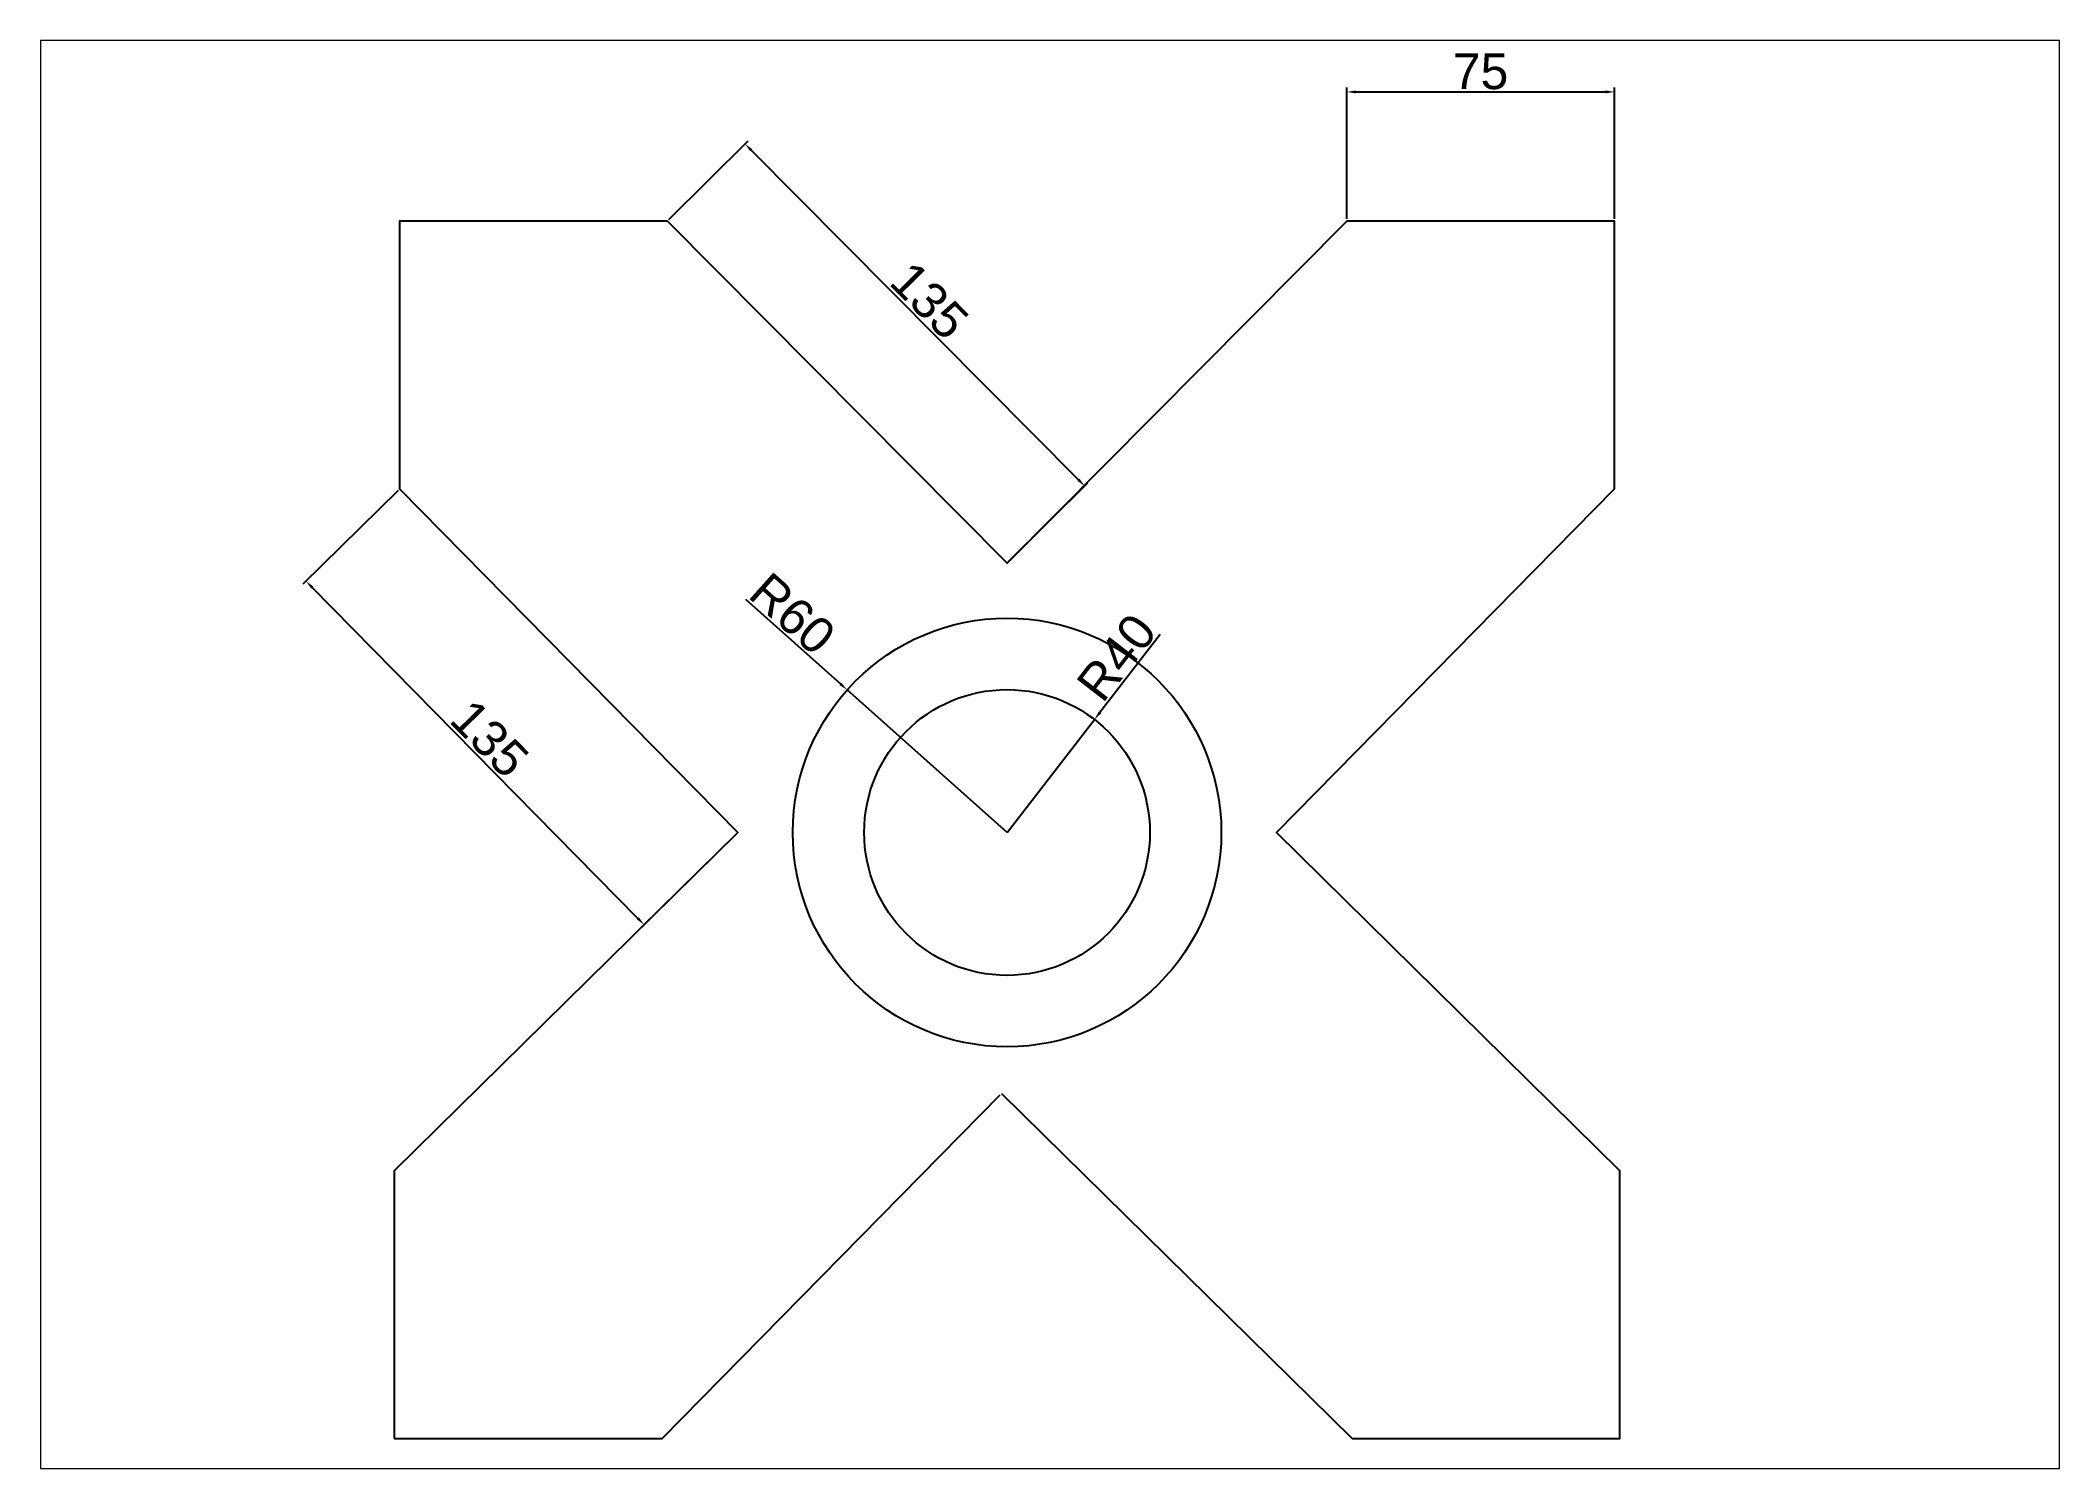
# Paper-space layout 'Layout9' of a CAD drawing. Header units: millimetres. Extents: x 30 to 267, y 21 to 189.
# The model-space entities are those that its viewports show. They can reach past a viewport. Long polylines and large blocks are cut down to what shows.
import ezdxf

# ---------------------------------------------------------------- set-up
doc = ezdxf.new("R2010")
doc.units = ezdxf.units.MM
doc.styles.get("Standard").update_dxf_attribs({"font": 'arial.ttf'})
doc.dimstyles.new('ISO-25', dxfattribs={"dimtxt": 2.5, "dimasz": 2.5, "dimexe": 1.25, "dimexo": 0.625, "dimtad": 1, "dimtxsty": 'Standard', "dimcen": 2.5, "dimadec": 0, "dimazin": 0, "dimtfac": 1, "dimtmove": 0, "dimatfit": 3, "dimfxl": 1, "dimarcsym": 0})

# ---------------------------------------------------------------- blocks, each defined once
blk = doc.blocks.new('*D173')
at = {"color": 0, "lineweight": -2, "transparency": 16777216}
for p, q in [((1960.33, -147.11), (1943.43, -168.94)), ((1917.42, -202.55), (1941.9, -170.92))]:
    blk.add_line(p, q, dxfattribs=at)
at = {"color": 0, "transparency": 16777216}
blk.add_solid([(1943.1, -168.68), (1943.76, -169.19), (1941.9, -170.92)], dxfattribs=at)
at = {"layer": 'Defpoints', "color": 0, "transparency": 16777216}
for p in [(1941.9, -170.92), (1917.42, -202.55)]:
    blk.add_point(p, dxfattribs=at)
at = {"color": 0, "transparency": 16777216, "insert": (1948.11, -153.53), "char_height": 10, "attachment_point": 5, "rotation": 52.2578}
blk.add_mtext('R40', dxfattribs=at)
blk = doc.blocks.new('*D174')
at = {"color": 0, "lineweight": -2, "transparency": 16777216}
for p, q in [((1844.13, -137.23), (1870.75, -160.97)), ((1917.42, -202.55), (1872.62, -162.63))]:
    blk.add_line(p, q, dxfattribs=at)
at = {"color": 0, "transparency": 16777216}
blk.add_solid([(1871.03, -160.65), (1870.48, -161.28), (1872.62, -162.63)], dxfattribs=at)
at = {"layer": 'Defpoints', "color": 0, "transparency": 16777216}
for p in [(1872.62, -162.63), (1917.42, -202.55)]:
    blk.add_point(p, dxfattribs=at)
at = {"color": 0, "transparency": 16777216, "insert": (1857.31, -141.31), "char_height": 10, "attachment_point": 5, "rotation": 318.2945}
blk.add_mtext('R60', dxfattribs=at)
blk = doc.blocks.new('*D175')
at = {"color": 0, "lineweight": -2, "transparency": 16777216}
for p, q in [((2012.54, -30.72), (2012.54, 6.05)), ((2087.54, -30.72), (2087.54, 6.05)), ((2015.04, 4.8), (2085.04, 4.8))]:
    blk.add_line(p, q, dxfattribs=at)
at = {"color": 0, "transparency": 16777216}
for points in [[(2015.04, 5.21), (2015.04, 4.38), (2012.54, 4.8)], [(2085.04, 5.21), (2085.04, 4.38), (2087.54, 4.8)]]:
    blk.add_solid(points, dxfattribs=at)
at = {"layer": 'Defpoints', "color": 0, "transparency": 16777216}
for p in [(2087.54, 4.8), (2012.54, -31.34), (2087.54, -31.34)]:
    blk.add_point(p, dxfattribs=at)
at = {"color": 0, "transparency": 16777216, "insert": (2050.04, 10.51), "char_height": 10, "attachment_point": 5}
blk.add_mtext('75', dxfattribs=at)
blk = doc.blocks.new('*D176')
at = {"color": 0, "lineweight": -2, "transparency": 16777216}
for p, q in [((1822.73, -30.9), (1844.91, -8.88)), ((1845.79, -11.53), (1937.39, -103.77)), ((1917.86, -126.69), (1940.04, -104.67))]:
    blk.add_line(p, q, dxfattribs=at)
at = {"color": 0, "transparency": 16777216}
for points in [[(1846.08, -11.24), (1845.49, -11.82), (1844.03, -9.76)], [(1937.69, -103.48), (1937.1, -104.07), (1939.15, -105.55)]]:
    blk.add_solid(points, dxfattribs=at)
at = {"layer": 'Defpoints', "color": 0, "transparency": 16777216}
for p in [(1822.29, -31.34), (1939.15, -105.55), (1917.42, -127.13)]:
    blk.add_point(p, dxfattribs=at)
at = {"color": 0, "transparency": 16777216, "insert": (1895.66, -53.61), "char_height": 10, "attachment_point": 5, "rotation": 314.8008}
blk.add_mtext('135', dxfattribs=at)
blk = doc.blocks.new('*D177')
at = {"color": 0, "lineweight": -2, "transparency": 16777216}
for p, q in [((1746.84, -106.78), (1720.17, -133.04)), ((1814.01, -226.59), (1722.81, -133.95)), ((1841.55, -202.99), (1814.87, -229.25))]:
    blk.add_line(p, q, dxfattribs=at)
at = {"color": 0, "transparency": 16777216}
for points in [[(1723.11, -133.66), (1722.51, -134.24), (1721.06, -132.17)], [(1814.31, -226.3), (1813.71, -226.88), (1815.76, -228.37)]]:
    blk.add_solid(points, dxfattribs=at)
at = {"layer": 'Defpoints', "color": 0, "transparency": 16777216}
for p in [(1747.29, -106.34), (1721.06, -132.17), (1842, -202.55)]:
    blk.add_point(p, dxfattribs=at)
at = {"color": 0, "transparency": 16777216, "insert": (1772.5, -176.25), "char_height": 10, "attachment_point": 5, "rotation": 314.5513}
blk.add_mtext('135', dxfattribs=at)

msp = doc.modelspace()

# ---------------------------------------------------------------- linework, layer by layer
at = {"color": 0}
for p, q in [((1820.794, -372.256), (1915.49, -276.04)), ((1745.794, -372.256), (1820.794, -372.256))]:
    msp.add_line(p, q, dxfattribs=at)
msp.add_lwpolyline([(1915.878, -275.646), (2014.038, -372.256), (2089.038, -372.256), (2089.038, -297.256), (1992.834, -202.547), (2087.543, -106.343), (2087.543, -31.343), (2012.543, -31.343), (1917.416, -127.134), (1822.289, -31.343), (1747.289, -31.343), (1747.289, -106.343), (1841.998, -202.547), (1745.794, -297.256), (1745.794, -372.256)], dxfattribs=at)
for radius in [60, 40]:
    msp.add_circle((1917.416, -202.547), radius, dxfattribs=at)

# ---------------------------------------------------------------- dimensions: what is measured, and where the dimension line sits
at = {"color": 152, "true_color": 0x2776bb}
dim = msp.add_linear_dim(base=(2087.543, 4.795), p1=(2012.543, -31.343), p2=(2087.543, -31.343), dimstyle='ISO-25', override={"dimtxt": 10}, dxfattribs=at)
dim.commit()
dim.dimension.update_dxf_attribs({"geometry": '*D175', "text_midpoint": (2050.043, 10.506)})
for p1, p2, distance, picture, middle in [((1822.289, -31.343), (1917.416, -127.134), 30.635, '*D176', (1895.658, -53.611)), ((1841.998, -202.547), (1747.289, -106.343), 36.812, '*D177', (1772.497, -176.247))]:
    dim = msp.add_aligned_dim(p1=p1, p2=p2, distance=distance, dimstyle='ISO-25', override={"dimtxt": 10}, dxfattribs=at)
    dim.commit()
    dim.dimension.update_dxf_attribs({"geometry": picture, "text_midpoint": middle})
dim = msp.add_radius_dim(center=(1917.416, -202.547), mpoint=(1872.621, -162.629), dimstyle='ISO-25', override={"dimtxt": 10}, dxfattribs=at)
dim.commit()
dim.dimension.update_dxf_attribs({"geometry": '*D174', "text_midpoint": (1853.499, -145.588), "dimtype": 164})
dim = msp.add_radius_dim(center=(1917.416, -202.547), mpoint=(1941.9, -170.916), dimstyle='ISO-25', override={"dimtxt": 10}, dxfattribs=at)
dim.commit()
dim.dimension.update_dxf_attribs({"geometry": '*D173', "text_midpoint": (1948.114, -153.526)})

psp = doc.layouts.new('Layout9')

# ---------------------------------------------------------------- viewports
at = {"layer": '0', "view_target_point": (6591.28, 1414.618)}
psp.add_viewport(center=(148.5, 105), size=(237.6, 168), view_center_point=(-4661.837, -1595.331), view_height=399.87134, dxfattribs=at)

doc.saveas('drawing.dxf')
